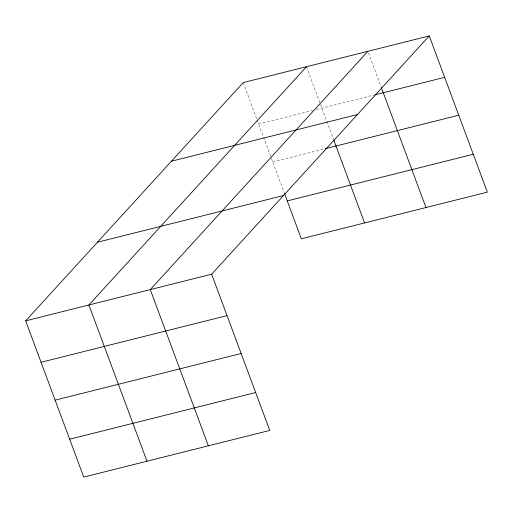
<?xml version="1.0" encoding="UTF-8"?>
<svg xmlns="http://www.w3.org/2000/svg" width="513" height="513" viewBox="0 0 513 513"><rect width="100%" height="100%" fill="white"/><g stroke="black" fill="none" stroke-linecap="round" stroke-linejoin="round"><path stroke-width="0.38" stroke-dasharray="2.56 1.92" d="M258.655 123.992L312.635 110.449M316.495 109.481L373.951 95.072M272.743 161.877L324.415 148.917M368.417 52.794L381.069 86.812M306.492 66.709L333.495 139.331M243.252 82.574L257 119.555M257.276 120.292L271.082 157.42M271.358 158.164L284.189 192.657"/><path stroke-width="0.77" d="M429.253 35.916L211.651 274.199L269.748 430.426L83.747 477.084L25.65 320.856L243.252 82.574L429.253 35.916L487.35 192.144L301.349 238.801L284.465 193.407M306.492 66.709L88.89 304.991L146.987 461.219M367.872 51.313L150.271 289.595L208.368 445.823M374.727 94.873L444.656 77.335M171.445 161.21L357.446 114.553M325.184 148.725L458.744 115.22M97.457 242.226L283.458 195.568M287.261 200.91L473.262 154.253M25.65 320.856L211.651 274.199M41.053 362.274L227.054 315.617M55.141 400.159L241.142 353.502M69.659 439.192L255.66 392.535M381.345 87.556L425.97 207.541M333.771 140.068L364.589 222.937"/></g></svg>
